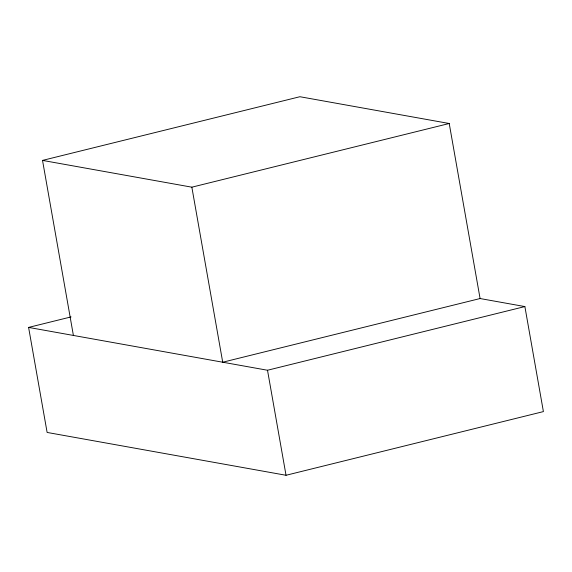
<?xml version="1.0" encoding="UTF-8"?>
<svg xmlns="http://www.w3.org/2000/svg" width="572" height="572" viewBox="0 0 572 572"><rect width="100%" height="100%" fill="white"/><g stroke="black" fill="none" stroke-linecap="round" stroke-linejoin="round"><path stroke-width="0.86" d="M73.395 335.442L42.528 160.403L299.907 96.725L449.22 123.502L480.087 298.541L524.881 306.571L543.4 411.597L286.029 475.275L47.119 432.439L28.6 327.413L71.064 316.909M42.528 160.403L191.849 187.18L449.22 123.502M480.087 298.541L222.715 362.219L191.849 187.18M28.6 327.413L267.51 370.248L524.881 306.571M267.51 370.248L286.029 475.275"/></g></svg>
